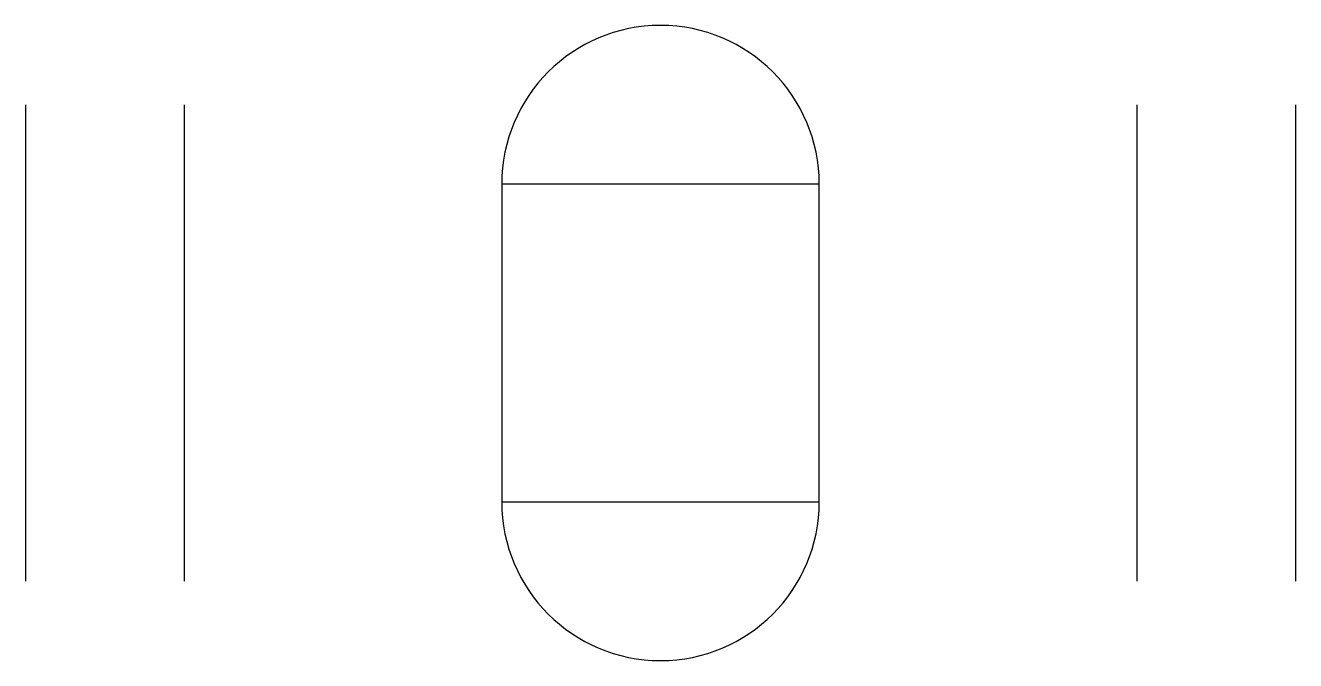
# Model space of a CAD drawing. Extents: x -5 to 5, y -2.5 to 2.5.
import ezdxf

# ---------------------------------------------------------------- set-up
doc = ezdxf.new("R2010")
doc.units = 0
doc.layers.get('0').update_dxf_attribs({"linetype": 'CONTINUOUS'})

msp = doc.modelspace()

# ---------------------------------------------------------------- linework, layer by layer
for p, q in [((-5, 1.875), (-5, -1.875)), ((-3.75, 1.875), (-3.75, -1.875)), ((3.75, 1.875), (3.75, -1.875)), ((5, 1.875), (5, -1.875)), ((-1.25, 1.25), (-1.25, -1.25)), ((1.25, 1.25), (-1.25, 1.25)), ((1.25, -1.25), (1.25, 1.25)), ((-1.25, -1.25), (1.25, -1.25))]:
    msp.add_line(p, q)
for centre, start, end in [((0, 1.25), 0, 180), ((0, -1.25), 180, 0)]:
    msp.add_arc(centre, 1.25, start, end)

doc.saveas('drawing.dxf')
